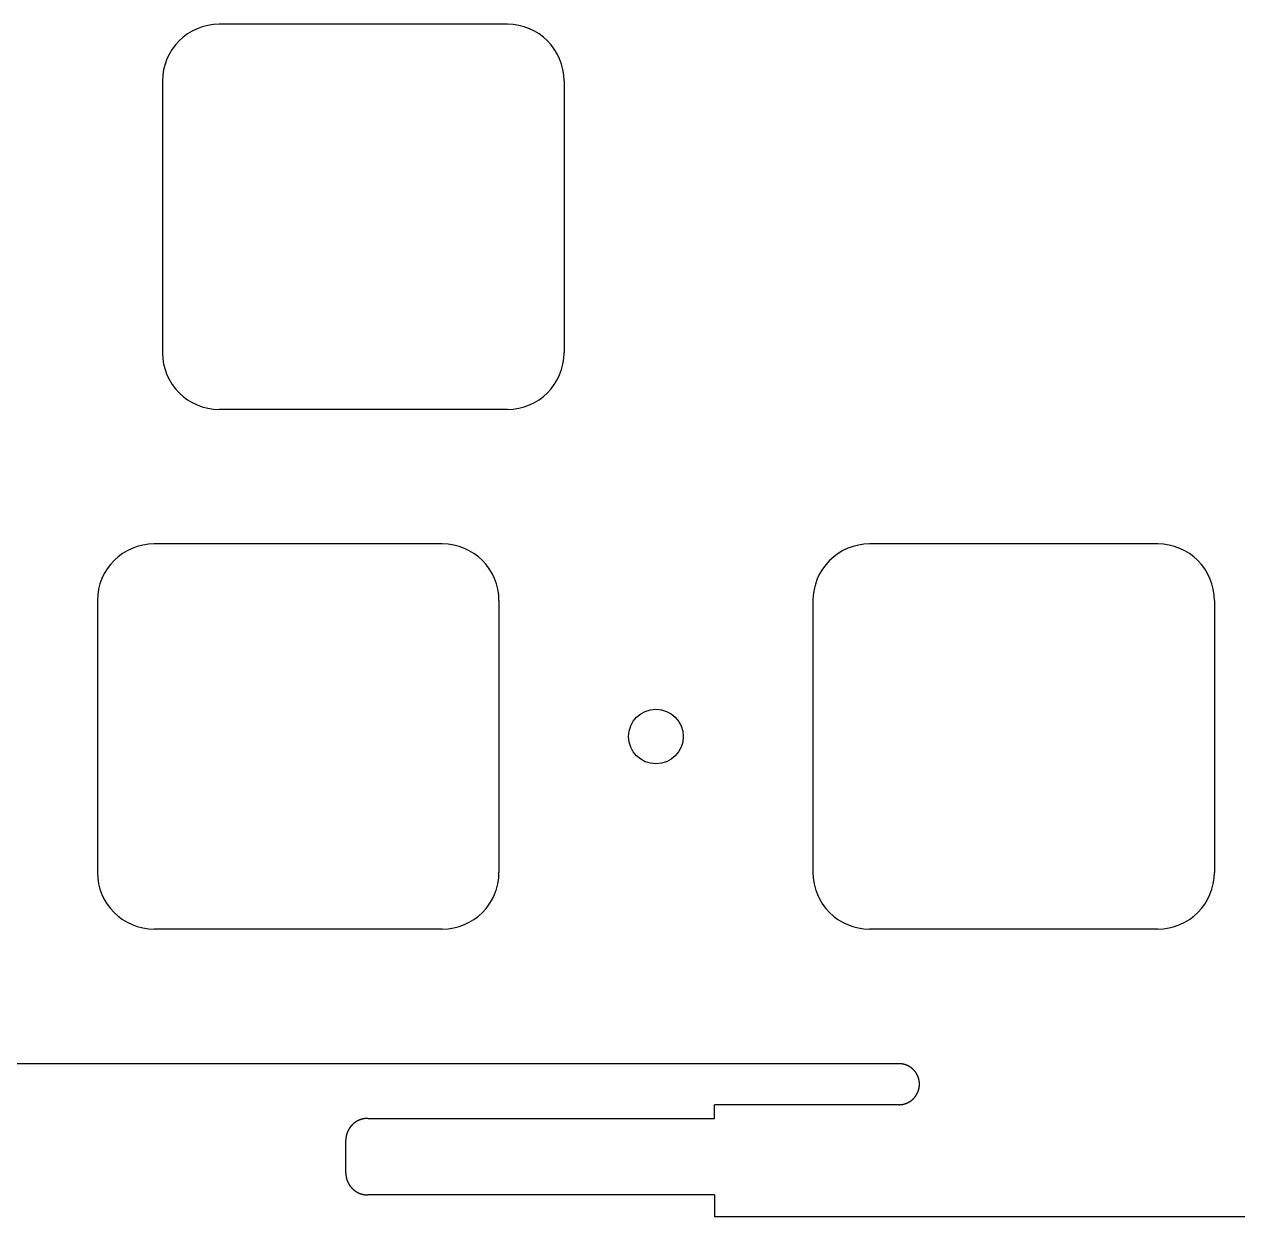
# Model space of a CAD drawing. Header units: millimetres. Extents: x -11 to 340, y -118 to 18.
# Drawn here: x 254.29 to 298.72, y -117.6 to -73.93 of the extents above; entities that cross this region are included whole.
import ezdxf

# ---------------------------------------------------------------- set-up
doc = ezdxf.new("R2010")
doc.units = ezdxf.units.MM
doc.header["$MEASUREMENT"] = 0
doc.layers.add('BLACK', color=7, linetype='CONTINUOUS')

msp = doc.modelspace()

# ---------------------------------------------------------------- linework, layer by layer
at = {"layer": 'BLACK', "linetype": 'Continuous'}
for p, q in [((271.975, -73.93355), (261.424999, -73.93355)), ((259.35, -76.00855), (259.35, -85.958551)), ((274.05, -76.00855), (274.05, -85.95855)), ((271.975, -88.03355), (261.425, -88.03355)), ((269.59375, -92.9625), (259.043749, -92.9625)), ((285.237501, -92.962502), (285.237501, -92.9625)), ((295.7875, -92.9625), (285.237501, -92.9625)), ((256.96875, -95.0375), (256.96875, -104.987501)), ((271.66875, -95.0375), (271.66875, -104.9875)), ((283.162501, -95.0375), (283.162501, -104.9875)), ((297.862501, -95.0375), (297.862501, -104.9875)), ((269.59375, -107.0625), (259.04375, -107.0625)), ((295.787501, -107.0625), (285.2375, -107.0625)), ((295.787501, -107.062501), (295.787501, -107.0625)), ((286.3125, -111.9925), (221.893425, -111.9925)), ((286.313297, -111.9925), (286.3125, -111.9925)), ((286.317214, -111.992515), (286.313297, -111.9925)), ((286.321127, -111.992549), (286.317214, -111.992515)), ((286.325039, -111.992603), (286.321127, -111.992549)), ((286.328947, -111.992677), (286.325039, -111.992603)), ((286.332854, -111.992771), (286.328947, -111.992677)), ((286.336757, -111.992885), (286.332854, -111.992771)), ((286.340659, -111.993019), (286.336757, -111.992885)), ((286.344556, -111.993173), (286.340659, -111.993019)), ((286.348454, -111.993347), (286.344556, -111.993173)), ((286.352346, -111.99354), (286.348454, -111.993347)), ((286.356237, -111.993754), (286.352346, -111.99354)), ((286.360123, -111.993988), (286.356237, -111.993754)), ((286.364009, -111.994241), (286.360123, -111.993988)), ((286.36789, -111.994514), (286.364009, -111.994241)), ((286.37177, -111.994808), (286.36789, -111.994514)), ((286.375644, -111.995121), (286.37177, -111.994808)), ((286.379518, -111.995453), (286.375644, -111.995121)), ((286.383386, -111.995806), (286.379518, -111.995453)), ((286.387253, -111.996179), (286.383386, -111.995806)), ((286.391114, -111.996571), (286.387253, -111.996179)), ((286.394975, -111.996983), (286.391114, -111.996571)), ((286.39883, -111.997415), (286.394975, -111.996983)), ((286.402683, -111.997866), (286.39883, -111.997415)), ((286.406531, -111.998338), (286.402683, -111.997866)), ((286.410378, -111.998829), (286.406531, -111.998338)), ((286.414218, -111.99934), (286.410378, -111.998829)), ((286.418058, -111.99987), (286.414218, -111.99934)), ((286.421891, -112.00042), (286.418058, -111.99987)), ((286.425722, -112.00099), (286.421891, -112.00042)), ((286.429548, -112.00158), (286.425722, -112.00099)), ((286.433371, -112.002189), (286.429548, -112.00158)), ((286.437189, -112.002818), (286.433371, -112.002189)), ((286.441004, -112.003466), (286.437189, -112.002818)), ((286.444813, -112.004134), (286.441004, -112.003466)), ((286.448621, -112.004822), (286.444813, -112.004134)), ((286.452421, -112.005529), (286.448621, -112.004822)), ((286.45622, -112.006256), (286.452421, -112.005529)), ((286.460012, -112.007002), (286.45622, -112.006256)), ((286.463801, -112.007768), (286.460012, -112.007002)), ((286.467584, -112.008553), (286.463801, -112.007768)), ((286.471365, -112.009358), (286.467584, -112.008553)), ((286.475138, -112.010182), (286.471365, -112.009358)), ((286.478909, -112.011026), (286.475138, -112.010182)), ((286.482673, -112.011889), (286.478909, -112.011026)), ((286.486434, -112.012772), (286.482673, -112.011889)), ((286.490188, -112.013674), (286.486434, -112.012772)), ((286.49394, -112.014596), (286.490188, -112.013674)), ((286.497683, -112.015536), (286.49394, -112.014596)), ((286.501424, -112.016496), (286.497683, -112.015536)), ((286.505158, -112.017476), (286.501424, -112.016496)), ((286.508888, -112.018475), (286.505158, -112.017476)), ((286.512611, -112.019492), (286.508888, -112.018475)), ((286.51633, -112.02053), (286.512611, -112.019492)), ((286.520042, -112.021586), (286.51633, -112.02053)), ((286.52375, -112.022662), (286.520042, -112.021586)), ((286.52745, -112.023757), (286.52375, -112.022662)), ((286.531147, -112.024871), (286.52745, -112.023757)), ((286.534836, -112.026004), (286.531147, -112.024871)), ((286.538521, -112.027157), (286.534836, -112.026004)), ((286.542197, -112.028328), (286.538521, -112.027157)), ((286.54587, -112.029519), (286.542197, -112.028328)), ((286.549535, -112.030728), (286.54587, -112.029519)), ((286.553195, -112.031957), (286.549535, -112.030728)), ((286.556847, -112.033204), (286.553195, -112.031957)), ((286.560494, -112.034471), (286.556847, -112.033204)), ((286.564133, -112.035756), (286.560494, -112.034471)), ((286.567768, -112.037061), (286.564133, -112.035756)), ((286.571394, -112.038384), (286.567768, -112.037061)), ((286.575015, -112.039726), (286.571394, -112.038384)), ((286.578627, -112.041087), (286.575015, -112.039726)), ((286.582234, -112.042467), (286.578627, -112.041087)), ((286.585832, -112.043865), (286.582234, -112.042467)), ((286.589426, -112.045282), (286.585832, -112.043865)), ((286.59301, -112.046718), (286.589426, -112.045282)), ((286.596588, -112.048173), (286.59301, -112.046718)), ((286.600158, -112.049646), (286.596588, -112.048173)), ((286.603722, -112.051138), (286.600158, -112.049646)), ((286.607277, -112.052648), (286.603722, -112.051138)), ((286.610826, -112.054177), (286.607277, -112.052648)), ((286.614365, -112.055724), (286.610826, -112.054177)), ((286.617899, -112.057291), (286.614365, -112.055724)), ((286.621422, -112.058875), (286.617899, -112.057291)), ((286.62494, -112.060478), (286.621422, -112.058875)), ((286.628448, -112.062098), (286.62494, -112.060478)), ((286.63195, -112.063738), (286.628448, -112.062098)), ((286.635441, -112.065395), (286.63195, -112.063738)), ((286.638926, -112.067072), (286.635441, -112.065395)), ((286.642401, -112.068765), (286.638926, -112.067072)), ((286.645869, -112.070478), (286.642401, -112.068765)), ((286.649327, -112.072208), (286.645869, -112.070478)), ((286.652778, -112.073957), (286.649327, -112.072208)), ((286.656219, -112.075723), (286.652778, -112.073957)), ((286.659653, -112.077507), (286.656219, -112.075723)), ((286.663076, -112.079309), (286.659653, -112.077507)), ((286.666491, -112.08113), (286.663076, -112.079309)), ((286.669896, -112.082967), (286.666491, -112.08113)), ((286.673293, -112.084824), (286.669896, -112.082967)), ((286.67668, -112.086697), (286.673293, -112.084824)), ((286.680058, -112.088588), (286.67668, -112.086697)), ((286.683426, -112.090497), (286.680058, -112.088588)), ((286.686786, -112.092424), (286.683426, -112.090497)), ((286.690134, -112.094368), (286.686786, -112.092424)), ((286.693474, -112.096329), (286.690134, -112.094368)), ((286.696803, -112.098308), (286.693474, -112.096329)), ((286.700124, -112.100305), (286.696803, -112.098308)), ((286.703433, -112.102318), (286.700124, -112.100305)), ((286.706733, -112.10435), (286.703433, -112.102318)), ((286.710022, -112.106398), (286.706733, -112.10435)), ((286.713302, -112.108463), (286.710022, -112.106398)), ((286.71657, -112.110546), (286.713302, -112.108463)), ((286.719829, -112.112646), (286.71657, -112.110546)), ((286.723077, -112.114762), (286.719829, -112.112646)), ((286.726314, -112.116896), (286.723077, -112.114762)), ((286.72954, -112.119046), (286.726314, -112.116896)), ((286.732756, -112.121214), (286.72954, -112.119046)), ((286.735961, -112.123398), (286.732756, -112.121214)), ((286.739155, -112.125599), (286.735961, -112.123398)), ((286.742337, -112.127816), (286.739155, -112.125599)), ((286.745509, -112.13005), (286.742337, -112.127816)), ((286.748669, -112.1323), (286.745509, -112.13005)), ((286.751818, -112.134568), (286.748669, -112.1323)), ((286.754955, -112.136851), (286.751818, -112.134568)), ((286.758081, -112.139151), (286.754955, -112.136851)), ((286.761195, -112.141467), (286.758081, -112.139151)), ((286.764297, -112.143799), (286.761195, -112.141467)), ((286.767388, -112.146148), (286.764297, -112.143799)), ((286.770467, -112.148512), (286.767388, -112.146148)), ((286.773533, -112.150893), (286.770467, -112.148512)), ((286.776588, -112.153289), (286.773533, -112.150893)), ((286.77963, -112.155701), (286.776588, -112.153289)), ((286.78266, -112.15813), (286.77963, -112.155701)), ((286.785677, -112.160573), (286.78266, -112.15813)), ((286.788683, -112.163033), (286.785677, -112.160573)), ((286.791675, -112.165508), (286.788683, -112.163033)), ((286.794655, -112.167998), (286.791675, -112.165508)), ((286.797623, -112.170504), (286.794655, -112.167998)), ((286.800577, -112.173026), (286.797623, -112.170504)), ((286.803519, -112.175562), (286.800577, -112.173026)), ((286.806447, -112.178114), (286.803519, -112.175562)), ((286.809363, -112.180681), (286.806447, -112.178114)), ((286.812265, -112.183263), (286.809363, -112.180681)), ((286.815154, -112.18586), (286.812265, -112.183263)), ((286.81803, -112.188472), (286.815154, -112.18586)), ((286.820892, -112.191099), (286.81803, -112.188472)), ((286.823741, -112.19374), (286.820892, -112.191099)), ((286.826576, -112.196397), (286.823741, -112.19374)), ((286.829398, -112.199067), (286.826576, -112.196397)), ((286.832205, -112.201753), (286.829398, -112.199067)), ((286.834999, -112.204452), (286.832205, -112.201753)), ((286.837779, -112.207166), (286.834999, -112.204452)), ((286.840545, -112.209895), (286.837779, -112.207166)), ((286.843297, -112.212637), (286.840545, -112.209895)), ((286.848758, -112.218165), (286.843297, -112.212637)), ((286.854162, -112.223748), (286.848758, -112.218165)), ((286.859508, -112.229386), (286.854162, -112.223748)), ((286.864795, -112.235078), (286.859508, -112.229386)), ((286.870022, -112.240824), (286.864795, -112.235078)), ((286.87519, -112.246624), (286.870022, -112.240824)), ((286.880298, -112.252475), (286.87519, -112.246624)), ((286.885344, -112.258379), (286.880298, -112.252475)), ((286.890329, -112.264333), (286.885344, -112.258379)), ((286.895251, -112.270337), (286.890329, -112.264333)), ((286.900111, -112.276391), (286.895251, -112.270337)), ((286.904907, -112.282494), (286.900111, -112.276391)), ((286.90964, -112.288645), (286.904907, -112.282494)), ((286.914307, -112.294843), (286.90964, -112.288645)), ((286.91891, -112.301087), (286.914307, -112.294843)), ((286.923448, -112.307378), (286.91891, -112.301087)), ((286.927919, -112.313714), (286.923448, -112.307378)), ((286.932324, -112.320094), (286.927919, -112.313714)), ((286.936662, -112.326517), (286.932324, -112.320094)), ((286.940932, -112.332984), (286.936662, -112.326517)), ((286.945134, -112.339493), (286.940932, -112.332984)), ((286.949269, -112.346044), (286.945134, -112.339493)), ((286.953334, -112.352635), (286.949269, -112.346044)), ((286.95733, -112.359266), (286.953334, -112.352635)), ((286.961256, -112.365936), (286.95733, -112.359266)), ((286.965113, -112.372645), (286.961256, -112.365936)), ((286.968899, -112.379392), (286.965113, -112.372645)), ((286.972614, -112.386176), (286.968899, -112.379392)), ((286.976257, -112.392996), (286.972614, -112.386176)), ((286.97983, -112.399852), (286.976257, -112.392996)), ((286.98333, -112.406743), (286.97983, -112.399852)), ((286.986758, -112.413668), (286.98333, -112.406743)), ((286.990114, -112.420627), (286.986758, -112.413668)), ((286.993396, -112.427618), (286.990114, -112.420627)), ((286.996606, -112.434642), (286.993396, -112.427618)), ((286.999742, -112.441697), (286.996606, -112.434642)), ((287.002804, -112.448782), (286.999742, -112.441697)), ((287.005792, -112.455898), (287.002804, -112.448782)), ((287.008706, -112.463043), (287.005792, -112.455898)), ((287.011545, -112.470217), (287.008706, -112.463043)), ((287.014309, -112.477419), (287.011545, -112.470217)), ((287.016999, -112.484648), (287.014309, -112.477419)), ((287.019612, -112.491903), (287.016999, -112.484648)), ((287.022151, -112.499185), (287.019612, -112.491903)), ((287.024613, -112.506493), (287.022151, -112.499185)), ((287.027, -112.513825), (287.024613, -112.506493)), ((287.02931, -112.521181), (287.027, -112.513825)), ((287.031545, -112.528561), (287.02931, -112.521181)), ((287.033702, -112.535964), (287.031545, -112.528561)), ((287.035783, -112.543389), (287.033702, -112.535964)), ((287.037787, -112.550836), (287.035783, -112.543389)), ((287.039714, -112.558304), (287.037787, -112.550836)), ((287.041564, -112.565792), (287.039714, -112.558304)), ((287.043336, -112.573301), (287.041564, -112.565792)), ((287.045031, -112.580829), (287.043336, -112.573301)), ((287.046648, -112.588376), (287.045031, -112.580829)), ((287.048187, -112.595941), (287.046648, -112.588376)), ((287.049649, -112.603524), (287.048187, -112.595941)), ((287.051032, -112.611124), (287.049649, -112.603524)), ((287.052337, -112.618741), (287.051032, -112.611124)), ((287.053564, -112.626375), (287.052337, -112.618741)), ((287.054713, -112.634024), (287.053564, -112.626375)), ((287.055783, -112.641688), (287.054713, -112.634024)), ((287.05566, -112.844219), (287.056171, -112.840378)), ((287.056774, -112.649367), (287.055783, -112.641688)), ((287.056171, -112.840378), (287.056662, -112.836531)), ((287.056662, -112.836531), (287.057134, -112.832684)), ((287.057687, -112.65706), (287.056774, -112.649367)), ((287.057134, -112.832684), (287.057585, -112.82883)), ((287.057585, -112.82883), (287.058017, -112.824975)), ((287.058521, -112.664768), (287.057687, -112.65706)), ((287.058017, -112.824975), (287.058429, -112.821115)), ((287.058429, -112.821115), (287.058821, -112.817253)), ((287.059275, -112.672488), (287.058521, -112.664768)), ((287.058821, -112.817253), (287.059194, -112.813386)), ((287.059194, -112.813386), (287.059547, -112.809518)), ((287.059951, -112.680221), (287.059275, -112.672488)), ((287.059547, -112.809518), (287.059879, -112.805644)), ((287.059879, -112.805644), (287.060192, -112.80177)), ((287.060548, -112.687967), (287.059951, -112.680221)), ((287.060192, -112.80177), (287.060486, -112.79789)), ((287.060486, -112.79789), (287.060759, -112.794009)), ((287.061065, -112.695725), (287.060548, -112.687967)), ((287.060759, -112.794009), (287.061012, -112.790124)), ((287.061012, -112.790124), (287.061246, -112.786237)), ((287.061503, -112.703494), (287.061065, -112.695725)), ((287.061246, -112.786237), (287.06146, -112.782346)), ((287.06146, -112.782346), (287.061653, -112.778454)), ((287.061862, -112.711275), (287.061503, -112.703494)), ((287.061653, -112.778454), (287.061827, -112.774557)), ((287.061827, -112.774557), (287.061981, -112.770659)), ((287.062141, -112.719066), (287.061862, -112.711275)), ((287.061981, -112.770659), (287.062115, -112.766757)), ((287.062115, -112.766757), (287.062229, -112.762854)), ((287.06234, -112.726868), (287.062141, -112.719066)), ((287.062229, -112.762854), (287.062323, -112.758947)), ((287.062323, -112.758947), (287.062397, -112.755039)), ((287.06246, -112.734679), (287.06234, -112.726868)), ((287.062397, -112.755039), (287.062451, -112.751127)), ((287.062451, -112.751127), (287.062485, -112.747214)), ((287.0625, -112.7425), (287.06246, -112.734679)), ((287.062485, -112.747214), (287.0625, -112.743296)), ((287.0625, -112.743296), (287.0625, -112.7425)), ((286.825614, -113.289508), (286.831253, -113.284162)), ((286.831253, -113.284162), (286.836836, -113.278758)), ((286.836836, -113.278758), (286.842363, -113.273297)), ((286.842363, -113.273297), (286.845105, -113.270545)), ((286.845105, -113.270545), (286.847834, -113.267779)), ((286.847834, -113.267779), (286.850548, -113.264999)), ((286.850548, -113.264999), (286.853248, -113.262206)), ((286.853248, -113.262206), (286.855933, -113.259398)), ((286.855933, -113.259398), (286.858604, -113.256576)), ((286.858604, -113.256576), (286.86126, -113.253741)), ((286.86126, -113.253741), (286.863901, -113.250892)), ((286.863901, -113.250892), (286.866528, -113.24803)), ((286.866528, -113.24803), (286.86914, -113.245154)), ((286.86914, -113.245154), (286.871737, -113.242265)), ((286.871737, -113.242265), (286.874319, -113.239363)), ((286.874319, -113.239363), (286.876886, -113.236448)), ((286.876886, -113.236448), (286.879438, -113.233519)), ((286.879438, -113.233519), (286.881974, -113.230577)), ((286.881974, -113.230577), (286.884496, -113.227623)), ((286.884496, -113.227623), (286.887002, -113.224656)), ((286.887002, -113.224656), (286.889492, -113.221676)), ((286.889492, -113.221676), (286.891967, -113.218683)), ((286.891967, -113.218683), (286.894427, -113.215678)), ((286.894427, -113.215678), (286.89687, -113.21266)), ((286.89687, -113.21266), (286.899299, -113.20963)), ((286.899299, -113.20963), (286.901711, -113.206588)), ((286.901711, -113.206588), (286.904107, -113.203533)), ((286.904107, -113.203533), (286.906488, -113.200467)), ((286.906488, -113.200467), (286.908852, -113.197388)), ((286.908852, -113.197388), (286.911201, -113.194298)), ((286.911201, -113.194298), (286.913533, -113.191195)), ((286.913533, -113.191195), (286.915849, -113.188081)), ((286.915849, -113.188081), (286.918149, -113.184955)), ((286.918149, -113.184955), (286.920432, -113.181818)), ((286.920432, -113.181818), (286.9227, -113.178669)), ((286.9227, -113.178669), (286.92495, -113.175509)), ((286.92495, -113.175509), (286.927184, -113.172337)), ((286.927184, -113.172337), (286.929401, -113.169155)), ((286.929401, -113.169155), (286.931603, -113.165961)), ((286.931603, -113.165961), (286.933786, -113.162757)), ((286.933786, -113.162757), (286.935954, -113.159541)), ((286.935954, -113.159541), (286.938104, -113.156315)), ((286.938104, -113.156315), (286.940238, -113.153077)), ((286.940238, -113.153077), (286.942354, -113.14983)), ((286.942354, -113.14983), (286.944454, -113.146571)), ((286.944454, -113.146571), (286.946537, -113.143302)), ((286.946537, -113.143302), (286.948602, -113.140023)), ((286.948602, -113.140023), (286.95065, -113.136734)), ((286.95065, -113.136734), (286.952682, -113.133433)), ((286.952682, -113.133433), (286.954695, -113.130124)), ((286.954695, -113.130124), (286.956692, -113.126804)), ((286.956692, -113.126804), (286.958671, -113.123475)), ((286.958671, -113.123475), (286.960632, -113.120134)), ((286.960632, -113.120134), (286.962576, -113.116786)), ((286.962576, -113.116786), (286.964503, -113.113426)), ((286.964503, -113.113426), (286.966412, -113.110059)), ((286.966412, -113.110059), (286.968303, -113.10668)), ((286.968303, -113.10668), (286.970176, -113.103294)), ((286.970176, -113.103294), (286.972033, -113.099896)), ((286.972033, -113.099896), (286.97387, -113.096491)), ((286.97387, -113.096491), (286.975691, -113.093076)), ((286.975691, -113.093076), (286.977493, -113.089653)), ((286.977493, -113.089653), (286.979277, -113.08622)), ((286.979277, -113.08622), (286.981043, -113.082779)), ((286.981043, -113.082779), (286.982792, -113.079328)), ((286.982792, -113.079328), (286.984522, -113.07587)), ((286.984522, -113.07587), (286.986235, -113.072402)), ((286.986235, -113.072402), (286.987928, -113.068927)), ((286.987928, -113.068927), (286.989605, -113.065442)), ((286.989605, -113.065442), (286.991262, -113.06195)), ((286.991262, -113.06195), (286.992902, -113.058448)), ((286.992902, -113.058448), (286.994522, -113.05494)), ((286.994522, -113.05494), (286.996125, -113.051423)), ((286.996125, -113.051423), (286.997709, -113.047899)), ((286.997709, -113.047899), (286.999276, -113.044365)), ((286.999276, -113.044365), (287.000823, -113.040826)), ((287.000823, -113.040826), (287.002352, -113.037277)), ((287.002352, -113.037277), (287.003862, -113.033722)), ((287.003862, -113.033722), (287.005354, -113.030158)), ((287.005354, -113.030158), (287.006827, -113.026589)), ((287.006827, -113.026589), (287.008282, -113.02301)), ((287.008282, -113.02301), (287.009718, -113.019426)), ((287.009718, -113.019426), (287.011135, -113.015833)), ((287.011135, -113.015833), (287.012533, -113.012234)), ((287.012533, -113.012234), (287.013913, -113.008627)), ((287.013913, -113.008627), (287.015274, -113.005015)), ((287.015274, -113.005015), (287.016616, -113.001394)), ((287.016616, -113.001394), (287.017939, -112.997768)), ((287.017939, -112.997768), (287.019244, -112.994134)), ((287.019244, -112.994134), (287.020529, -112.990495)), ((287.020529, -112.990495), (287.021796, -112.986847)), ((287.021796, -112.986847), (287.023043, -112.983195)), ((287.023043, -112.983195), (287.024272, -112.979535)), ((287.024272, -112.979535), (287.025481, -112.975871)), ((287.025481, -112.975871), (287.026672, -112.972198)), ((287.026672, -112.972198), (287.027843, -112.968521)), ((287.027843, -112.968521), (287.028996, -112.964836)), ((287.028996, -112.964836), (287.030129, -112.961148)), ((287.030129, -112.961148), (287.031243, -112.957451)), ((287.031243, -112.957451), (287.032338, -112.95375)), ((287.032338, -112.95375), (287.033414, -112.950042)), ((287.033414, -112.950042), (287.03447, -112.946331)), ((287.03447, -112.946331), (287.035508, -112.942611)), ((287.035508, -112.942611), (287.036525, -112.938888)), ((287.036525, -112.938888), (287.037524, -112.935158)), ((287.037524, -112.935158), (287.038504, -112.931425)), ((287.038504, -112.931425), (287.039464, -112.927684)), ((287.039464, -112.927684), (287.040404, -112.92394)), ((287.040404, -112.92394), (287.041326, -112.920189)), ((287.041326, -112.920189), (287.042228, -112.916435)), ((287.042228, -112.916435), (287.043111, -112.912673)), ((287.043111, -112.912673), (287.043974, -112.908909)), ((287.043974, -112.908909), (287.044818, -112.905138)), ((287.044818, -112.905138), (287.045642, -112.901365)), ((287.045642, -112.901365), (287.046447, -112.897584)), ((287.046447, -112.897584), (287.047232, -112.893802)), ((287.047232, -112.893802), (287.047998, -112.890012)), ((287.047998, -112.890012), (287.048744, -112.88622)), ((287.048744, -112.88622), (287.049471, -112.882421)), ((287.049471, -112.882421), (287.050178, -112.878621)), ((287.050178, -112.878621), (287.050866, -112.874814)), ((287.050866, -112.874814), (287.051534, -112.871005)), ((287.051534, -112.871005), (287.052182, -112.867189)), ((287.052182, -112.867189), (287.052811, -112.863372)), ((287.052811, -112.863372), (287.05342, -112.859548)), ((287.05342, -112.859548), (287.05401, -112.855723)), ((287.05401, -112.855723), (287.05458, -112.851891)), ((287.05458, -112.851891), (287.05513, -112.848058)), ((287.05513, -112.848058), (287.05566, -112.844219)), ((279.5625, -113.995029), (279.5625, -113.4925)), ((286.3125, -113.4925), (279.5625, -113.4925)), ((286.3125, -113.4925), (286.320321, -113.49246)), ((286.320321, -113.49246), (286.328132, -113.49234)), ((286.328132, -113.49234), (286.335934, -113.492141)), ((286.335934, -113.492141), (286.343725, -113.491862)), ((286.343725, -113.491862), (286.351506, -113.491503)), ((286.351506, -113.491503), (286.359275, -113.491065)), ((286.359275, -113.491065), (286.367033, -113.490548)), ((286.367033, -113.490548), (286.374779, -113.489951)), ((286.374779, -113.489951), (286.382512, -113.489275)), ((286.382512, -113.489275), (286.390233, -113.488521)), ((286.390233, -113.488521), (286.39794, -113.487687)), ((286.39794, -113.487687), (286.405633, -113.486774)), ((286.405633, -113.486774), (286.413312, -113.485783)), ((286.413312, -113.485783), (286.420976, -113.484713)), ((286.420976, -113.484713), (286.428626, -113.483564)), ((286.428626, -113.483564), (286.436259, -113.482337)), ((286.436259, -113.482337), (286.443876, -113.481032)), ((286.443876, -113.481032), (286.451476, -113.479649)), ((286.451476, -113.479649), (286.459059, -113.478187)), ((286.459059, -113.478187), (286.466625, -113.476648)), ((286.466625, -113.476648), (286.474172, -113.475031)), ((286.474172, -113.475031), (286.4817, -113.473336)), ((286.4817, -113.473336), (286.489208, -113.471564)), ((286.489208, -113.471564), (286.496697, -113.469714)), ((286.496697, -113.469714), (286.504165, -113.467787)), ((286.504165, -113.467787), (286.511612, -113.465783)), ((286.511612, -113.465783), (286.519037, -113.463702)), ((286.519037, -113.463702), (286.526439, -113.461545)), ((286.526439, -113.461545), (286.533819, -113.459311)), ((286.533819, -113.459311), (286.541176, -113.457)), ((286.541176, -113.457), (286.548508, -113.454613)), ((286.548508, -113.454613), (286.555815, -113.452151)), ((286.555815, -113.452151), (286.563097, -113.449612)), ((286.563097, -113.449612), (286.570353, -113.446999)), ((286.570353, -113.446999), (286.577582, -113.444309)), ((286.577582, -113.444309), (286.584784, -113.441545)), ((286.584784, -113.441545), (286.591957, -113.438706)), ((286.591957, -113.438706), (286.599102, -113.435792)), ((286.599102, -113.435792), (286.606218, -113.432804)), ((286.606218, -113.432804), (286.613304, -113.429742)), ((286.613304, -113.429742), (286.620359, -113.426606)), ((286.620359, -113.426606), (286.627382, -113.423397)), ((286.627382, -113.423397), (286.634373, -113.420114)), ((286.634373, -113.420114), (286.641332, -113.416758)), ((286.641332, -113.416758), (286.648257, -113.41333)), ((286.648257, -113.41333), (286.655148, -113.40983)), ((286.655148, -113.40983), (286.662004, -113.406258)), ((286.662004, -113.406258), (286.668824, -113.402614)), ((286.668824, -113.402614), (286.675608, -113.398899)), ((286.675608, -113.398899), (286.682355, -113.395113)), ((286.682355, -113.395113), (286.689064, -113.391256)), ((286.689064, -113.391256), (286.695734, -113.38733)), ((286.695734, -113.38733), (286.702366, -113.383334)), ((286.702366, -113.383334), (286.708957, -113.379269)), ((286.708957, -113.379269), (286.715507, -113.375135)), ((286.715507, -113.375135), (286.722016, -113.370932)), ((286.722016, -113.370932), (286.728483, -113.366662)), ((286.728483, -113.366662), (286.734907, -113.362324)), ((286.734907, -113.362324), (286.741287, -113.357919)), ((286.741287, -113.357919), (286.747622, -113.353448)), ((286.747622, -113.353448), (286.753913, -113.34891)), ((286.753913, -113.34891), (286.760158, -113.344308)), ((286.760158, -113.344308), (286.766356, -113.33964)), ((286.766356, -113.33964), (286.772506, -113.334907)), ((286.772506, -113.334907), (286.778609, -113.330111)), ((286.778609, -113.330111), (286.784663, -113.325252)), ((286.784663, -113.325252), (286.790667, -113.320329)), ((286.790667, -113.320329), (286.796622, -113.315344)), ((286.796622, -113.315344), (286.802525, -113.310298)), ((286.802525, -113.310298), (286.808376, -113.305191)), ((286.808376, -113.305191), (286.814176, -113.300023)), ((286.814176, -113.300023), (286.819922, -113.294795)), ((286.819922, -113.294795), (286.825614, -113.289508)), ((266.359878, -114.172603), (266.353668, -114.177676)), ((266.366138, -114.167593), (266.359878, -114.172603)), ((266.372446, -114.162647), (266.366138, -114.167593)), ((266.378803, -114.157765), (266.372446, -114.162647)), ((266.385206, -114.152947), (266.378803, -114.157765)), ((266.391657, -114.148194), (266.385206, -114.152947)), ((266.398153, -114.143507), (266.391657, -114.148194)), ((266.404694, -114.138885), (266.398153, -114.143507)), ((266.41128, -114.134331), (266.404694, -114.138885)), ((266.417909, -114.129843), (266.41128, -114.134331)), ((266.424582, -114.125422), (266.417909, -114.129843)), ((266.431297, -114.12107), (266.424582, -114.125422)), ((266.438054, -114.116785), (266.431297, -114.12107)), ((266.444851, -114.11257), (266.438054, -114.116785)), ((266.451689, -114.108423), (266.444851, -114.11257)), ((266.458566, -114.104346), (266.451689, -114.108423)), ((266.465482, -114.100339), (266.458566, -114.104346)), ((266.472436, -114.096402), (266.465482, -114.100339)), ((266.479427, -114.092536), (266.472436, -114.096402)), ((266.486455, -114.088741), (266.479427, -114.092536)), ((266.493519, -114.085017), (266.486455, -114.088741)), ((266.500618, -114.081366), (266.493519, -114.085017)), ((266.507752, -114.077786), (266.500618, -114.081366)), ((266.51492, -114.074278), (266.507752, -114.077786)), ((266.522121, -114.070844), (266.51492, -114.074278)), ((266.529354, -114.067482), (266.522121, -114.070844)), ((266.53662, -114.064194), (266.529354, -114.067482)), ((266.543916, -114.060979), (266.53662, -114.064194)), ((266.551243, -114.057838), (266.543916, -114.060979)), ((266.5586, -114.054772), (266.551243, -114.057838)), ((266.565986, -114.051779), (266.5586, -114.054772)), ((266.573401, -114.048862), (266.565986, -114.051779)), ((266.580844, -114.046019), (266.573401, -114.048862)), ((266.588314, -114.043251), (266.580844, -114.046019)), ((266.59581, -114.040559), (266.588314, -114.043251)), ((266.603333, -114.037942), (266.59581, -114.040559)), ((266.61088, -114.035401), (266.603333, -114.037942)), ((266.618453, -114.032936), (266.61088, -114.035401)), ((266.62605, -114.030547), (266.618453, -114.032936)), ((266.63367, -114.028235), (266.62605, -114.030547)), ((266.641314, -114.025999), (266.63367, -114.028235)), ((266.64898, -114.02384), (266.641314, -114.025999)), ((266.656667, -114.021757), (266.64898, -114.02384)), ((266.664376, -114.019752), (266.656667, -114.021757)), ((266.672106, -114.017824), (266.664376, -114.019752)), ((266.679856, -114.015973), (266.672106, -114.017824)), ((266.687625, -114.0142), (266.679856, -114.015973)), ((266.695414, -114.012504), (266.687625, -114.0142)), ((266.70322, -114.010886), (266.695414, -114.012504)), ((266.711045, -114.009346), (266.70322, -114.010886)), ((266.718888, -114.007884), (266.711045, -114.009346)), ((266.726747, -114.0065), (266.718888, -114.007884)), ((266.734623, -114.005194), (266.726747, -114.0065)), ((266.742515, -114.003967), (266.734623, -114.005194)), ((266.750422, -114.002818), (266.742515, -114.003967)), ((266.758345, -114.001748), (266.750422, -114.002818)), ((266.766282, -114.000756), (266.758345, -114.001748)), ((266.774233, -113.999843), (266.766282, -114.000756)), ((266.782197, -113.999009), (266.774233, -113.999843)), ((266.790175, -113.998254), (266.782197, -113.999009)), ((266.798166, -113.997578), (266.790175, -113.998254)), ((266.806169, -113.996982), (266.798166, -113.997578)), ((266.814184, -113.996464), (266.806169, -113.996982)), ((266.82221, -113.996026), (266.814184, -113.996464)), ((266.830248, -113.995667), (266.82221, -113.996026)), ((266.838296, -113.995388), (266.830248, -113.995667)), ((266.846354, -113.995189), (266.838296, -113.995388)), ((266.854422, -113.995069), (266.846354, -113.995189)), ((266.8625, -113.995029), (266.854422, -113.995069)), ((266.8625, -113.995029), (279.5625, -113.995029)), ((266.082757, -114.615353), (266.081874, -114.619245)), ((266.083659, -114.611469), (266.082757, -114.615353)), ((266.08458, -114.607587), (266.083659, -114.611469)), ((266.085521, -114.603712), (266.08458, -114.607587)), ((266.086481, -114.59984), (266.085521, -114.603712)), ((266.087461, -114.595976), (266.086481, -114.59984)), ((266.08846, -114.592114), (266.087461, -114.595976)), ((266.089478, -114.58826), (266.08846, -114.592114)), ((266.090515, -114.584409), (266.089478, -114.58826)), ((266.091572, -114.580566), (266.090515, -114.584409)), ((266.092648, -114.576726), (266.091572, -114.580566)), ((266.093743, -114.572894), (266.092648, -114.576726)), ((266.094858, -114.569065), (266.093743, -114.572894)), ((266.095991, -114.565244), (266.094858, -114.569065)), ((266.097144, -114.561427), (266.095991, -114.565244)), ((266.098316, -114.557618), (266.097144, -114.561427)), ((266.099507, -114.553813), (266.098316, -114.557618)), ((266.100717, -114.550016), (266.099507, -114.553813)), ((266.101947, -114.546222), (266.100717, -114.550016)), ((266.103195, -114.542438), (266.101947, -114.546222)), ((266.104462, -114.538657), (266.103195, -114.542438)), ((266.105748, -114.534884), (266.104462, -114.538657)), ((266.107054, -114.531116), (266.105748, -114.534884)), ((266.108378, -114.527357), (266.107054, -114.531116)), ((266.109721, -114.523602), (266.108378, -114.527357)), ((266.111083, -114.519856), (266.109721, -114.523602)), ((266.112464, -114.516114), (266.111083, -114.519856)), ((266.113864, -114.512381), (266.112464, -114.516114)), ((266.115282, -114.508654), (266.113864, -114.512381)), ((266.116719, -114.504935), (266.115282, -114.508654)), ((266.118176, -114.501221), (266.116719, -114.504935)), ((266.11965, -114.497516), (266.118176, -114.501221)), ((266.121144, -114.493817), (266.11965, -114.497516)), ((266.122656, -114.490126), (266.121144, -114.493817)), ((266.124187, -114.486441), (266.122656, -114.490126)), ((266.125736, -114.482766), (266.124187, -114.486441)), ((266.127304, -114.479096), (266.125736, -114.482766)), ((266.12889, -114.475436), (266.127304, -114.479096)), ((266.130495, -114.471781), (266.12889, -114.475436)), ((266.132118, -114.468136), (266.130495, -114.471781)), ((266.13376, -114.464497), (266.132118, -114.468136)), ((266.13542, -114.460868), (266.13376, -114.464497)), ((266.137098, -114.457245), (266.13542, -114.460868)), ((266.138795, -114.453632), (266.137098, -114.457245)), ((266.14051, -114.450026), (266.138795, -114.453632)), ((266.142243, -114.44643), (266.14051, -114.450026)), ((266.143995, -114.44284), (266.142243, -114.44643)), ((266.145764, -114.43926), (266.143995, -114.44284)), ((266.147552, -114.435687), (266.145764, -114.43926)), ((266.149357, -114.432125), (266.147552, -114.435687)), ((266.151181, -114.428569), (266.149357, -114.432125)), ((266.153022, -114.425024), (266.151181, -114.428569)), ((266.154882, -114.421487), (266.153022, -114.425024)), ((266.15676, -114.41796), (266.154882, -114.421487)), ((266.158655, -114.41444), (266.15676, -114.41796)), ((266.160568, -114.410931), (266.158655, -114.41444)), ((266.162499, -114.40743), (266.160568, -114.410931)), ((266.164448, -114.40394), (266.162499, -114.40743)), ((266.166414, -114.400457), (266.164448, -114.40394)), ((266.168398, -114.396986), (266.166414, -114.400457)), ((266.1704, -114.393523), (266.168398, -114.396986)), ((266.172418, -114.390071), (266.1704, -114.393523)), ((266.174455, -114.386627), (266.172418, -114.390071)), ((266.176509, -114.383194), (266.174455, -114.386627)), ((266.17858, -114.379771), (266.176509, -114.383194)), ((266.180668, -114.376358), (266.17858, -114.379771)), ((266.182775, -114.372954), (266.180668, -114.376358)), ((266.184897, -114.369562), (266.182775, -114.372954)), ((266.187038, -114.366179), (266.184897, -114.369562)), ((266.189195, -114.362807), (266.187038, -114.366179)), ((266.191369, -114.359445), (266.189195, -114.362807)), ((266.19356, -114.356095), (266.191369, -114.359445)), ((266.195769, -114.352754), (266.19356, -114.356095)), ((266.197994, -114.349425), (266.195769, -114.352754)), ((266.200236, -114.346105), (266.197994, -114.349425)), ((266.202495, -114.342798), (266.200236, -114.346105)), ((266.20477, -114.339501), (266.202495, -114.342798)), ((266.207062, -114.336215), (266.20477, -114.339501)), ((266.209371, -114.33294), (266.207062, -114.336215)), ((266.211696, -114.329678), (266.209371, -114.33294)), ((266.214038, -114.326425), (266.211696, -114.329678)), ((266.216396, -114.323185), (266.214038, -114.326425)), ((266.21877, -114.319956), (266.216396, -114.323185)), ((266.221161, -114.316739), (266.21877, -114.319956)), ((266.223568, -114.313534), (266.221161, -114.316739)), ((266.225991, -114.31034), (266.223568, -114.313534)), ((266.22843, -114.307158), (266.225991, -114.31034)), ((266.230885, -114.303989), (266.22843, -114.307158)), ((266.233356, -114.300831), (266.230885, -114.303989)), ((266.235843, -114.297686), (266.233356, -114.300831)), ((266.238346, -114.294552), (266.235843, -114.297686)), ((266.240864, -114.291432), (266.238346, -114.294552)), ((266.243399, -114.288323), (266.240864, -114.291432)), ((266.245948, -114.285227), (266.243399, -114.288323)), ((266.248514, -114.282144), (266.245948, -114.285227)), ((266.251094, -114.279073), (266.248514, -114.282144)), ((266.253691, -114.276015), (266.251094, -114.279073)), ((266.256302, -114.27297), (266.253691, -114.276015)), ((266.258929, -114.269938), (266.256302, -114.27297)), ((266.261571, -114.266919), (266.258929, -114.269938)), ((266.264228, -114.263913), (266.261571, -114.266919)), ((266.2669, -114.26092), (266.264228, -114.263913)), ((266.269587, -114.257941), (266.2669, -114.26092)), ((266.272289, -114.254975), (266.269587, -114.257941)), ((266.275006, -114.252022), (266.272289, -114.254975)), ((266.277738, -114.249083), (266.275006, -114.252022)), ((266.280484, -114.246158), (266.277738, -114.249083)), ((266.283244, -114.243246), (266.280484, -114.246158)), ((266.28602, -114.240348), (266.283244, -114.243246)), ((266.288809, -114.237464), (266.28602, -114.240348)), ((266.291613, -114.234593), (266.288809, -114.237464)), ((266.294432, -114.231737), (266.291613, -114.234593)), ((266.300111, -114.226067), (266.294432, -114.231737)), ((266.305846, -114.220454), (266.300111, -114.226067)), ((266.311636, -114.214899), (266.305846, -114.220454)), ((266.317482, -114.209401), (266.311636, -114.214899)), ((266.323381, -114.203963), (266.317482, -114.209401)), ((266.329334, -114.198584), (266.323381, -114.203963)), ((266.33534, -114.193266), (266.329334, -114.198584)), ((266.341398, -114.188008), (266.33534, -114.193266)), ((266.347508, -114.182811), (266.341398, -114.188008)), ((266.353668, -114.177676), (266.347508, -114.182811)), ((266.062514, -114.790256), (266.0625, -114.794301)), ((266.0625, -114.794301), (266.0625, -114.795029)), ((266.0625, -115.995029), (266.0625, -114.795029)), ((266.062548, -114.786215), (266.062514, -114.790256)), ((266.062601, -114.782174), (266.062548, -114.786215)), ((266.062675, -114.778138), (266.062601, -114.782174)), ((266.062768, -114.774102), (266.062675, -114.778138)), ((266.062882, -114.770071), (266.062768, -114.774102)), ((266.063015, -114.76604), (266.062882, -114.770071)), ((266.063169, -114.762014), (266.063015, -114.76604)), ((266.063342, -114.757988), (266.063169, -114.762014)), ((266.063536, -114.753968), (266.063342, -114.757988)), ((266.063749, -114.749948), (266.063536, -114.753968)), ((266.063982, -114.745933), (266.063749, -114.749948)), ((266.064235, -114.741918), (266.063982, -114.745933)), ((266.064508, -114.737909), (266.064235, -114.741918)), ((266.064801, -114.733901), (266.064508, -114.737909)), ((266.065113, -114.729898), (266.064801, -114.733901)), ((266.065446, -114.725895), (266.065113, -114.729898)), ((266.065798, -114.721899), (266.065446, -114.725895)), ((266.06617, -114.717903), (266.065798, -114.721899)), ((266.066562, -114.713912), (266.06617, -114.717903)), ((266.066974, -114.709923), (266.066562, -114.713912)), ((266.067405, -114.705939), (266.066974, -114.709923)), ((266.067856, -114.701957), (266.067405, -114.705939)), ((266.068327, -114.69798), (266.067856, -114.701957)), ((266.068818, -114.694004), (266.068327, -114.69798)), ((266.069328, -114.690035), (266.068818, -114.694004)), ((266.069858, -114.686066), (266.069328, -114.690035)), ((266.070408, -114.682104), (266.069858, -114.686066)), ((266.070978, -114.678143), (266.070408, -114.682104)), ((266.071567, -114.674189), (266.070978, -114.678143)), ((266.072176, -114.670235), (266.071567, -114.674189)), ((266.072804, -114.666289), (266.072176, -114.670235)), ((266.073453, -114.662344), (266.072804, -114.666289)), ((266.07412, -114.658405), (266.073453, -114.662344)), ((266.074808, -114.654468), (266.07412, -114.658405)), ((266.075515, -114.650538), (266.074808, -114.654468)), ((266.076242, -114.646609), (266.075515, -114.650538)), ((266.076987, -114.642688), (266.076242, -114.646609)), ((266.077753, -114.638768), (266.076987, -114.642688)), ((266.078538, -114.634855), (266.077753, -114.638768)), ((266.079343, -114.630945), (266.078538, -114.634855)), ((266.080167, -114.627041), (266.079343, -114.630945)), ((266.081011, -114.623139), (266.080167, -114.627041)), ((266.081874, -114.619245), (266.081011, -114.623139)), ((266.0625, -115.995029), (266.06254, -116.003107)), ((266.06254, -116.003107), (266.06266, -116.011175)), ((266.06266, -116.011175), (266.062859, -116.019233)), ((266.062859, -116.019233), (266.063138, -116.027282)), ((266.063138, -116.027282), (266.063497, -116.035319)), ((266.063497, -116.035319), (266.063935, -116.043345)), ((266.063935, -116.043345), (266.064453, -116.05136)), ((266.064453, -116.05136), (266.065049, -116.059363)), ((266.065049, -116.059363), (266.065725, -116.067354)), ((266.065725, -116.067354), (266.06648, -116.075332)), ((266.06648, -116.075332), (266.067314, -116.083296)), ((266.067314, -116.083296), (266.068227, -116.091247)), ((266.068227, -116.091247), (266.069219, -116.099184)), ((266.069219, -116.099184), (266.070289, -116.107107)), ((266.070289, -116.107107), (266.071438, -116.115014)), ((266.071438, -116.115014), (266.072665, -116.122906)), ((266.072665, -116.122906), (266.073971, -116.130782)), ((266.073971, -116.130782), (266.075355, -116.138641)), ((266.075355, -116.138641), (266.076817, -116.146484)), ((266.076817, -116.146484), (266.078357, -116.154309)), ((266.078357, -116.154309), (266.079975, -116.162116)), ((266.079975, -116.162116), (266.081671, -116.169904)), ((266.081671, -116.169904), (266.083444, -116.177674)), ((266.083444, -116.177674), (266.085295, -116.185423)), ((266.085295, -116.185423), (266.087223, -116.193153)), ((266.087223, -116.193153), (266.089228, -116.200862)), ((266.089228, -116.200862), (266.091311, -116.20855)), ((266.091311, -116.20855), (266.09347, -116.216215)), ((266.09347, -116.216215), (266.095706, -116.223859)), ((266.095706, -116.223859), (266.098018, -116.231479)), ((266.098018, -116.231479), (266.100407, -116.239076)), ((266.100407, -116.239076), (266.102872, -116.246649)), ((266.102872, -116.246649), (266.105413, -116.254197)), ((266.105413, -116.254197), (266.10803, -116.261719)), ((266.10803, -116.261719), (266.110722, -116.269216)), ((266.110722, -116.269216), (266.11349, -116.276686)), ((266.11349, -116.276686), (266.116333, -116.284128)), ((266.116333, -116.284128), (266.11925, -116.291543)), ((266.11925, -116.291543), (266.122243, -116.298929)), ((266.122243, -116.298929), (266.125309, -116.306286)), ((266.125309, -116.306286), (266.12845, -116.313613)), ((266.12845, -116.313613), (266.131665, -116.32091)), ((266.131665, -116.32091), (266.134953, -116.328175)), ((266.134953, -116.328175), (266.138315, -116.335408)), ((266.138315, -116.335408), (266.141749, -116.342609)), ((266.141749, -116.342609), (266.145257, -116.349777)), ((266.145257, -116.349777), (266.148837, -116.356911)), ((266.148837, -116.356911), (266.152488, -116.36401)), ((266.152488, -116.36401), (266.156212, -116.371074)), ((266.156212, -116.371074), (266.160007, -116.378102)), ((266.160007, -116.378102), (266.163873, -116.385094)), ((266.163873, -116.385094), (266.16781, -116.392048)), ((266.16781, -116.392048), (266.171817, -116.398964)), ((266.171817, -116.398964), (266.175894, -116.405841)), ((266.175894, -116.405841), (266.18004, -116.412678)), ((266.18004, -116.412678), (266.184256, -116.419476)), ((266.184256, -116.419476), (266.18854, -116.426232)), ((266.18854, -116.426232), (266.192893, -116.432947)), ((266.192893, -116.432947), (266.197314, -116.43962)), ((266.197314, -116.43962), (266.201801, -116.446249)), ((266.201801, -116.446249), (266.206356, -116.452835)), ((266.206356, -116.452835), (266.210978, -116.459376)), ((266.210978, -116.459376), (266.215665, -116.465873)), ((266.215665, -116.465873), (266.220418, -116.472323)), ((266.220418, -116.472323), (266.225236, -116.478726)), ((266.225236, -116.478726), (266.230118, -116.485083)), ((266.230118, -116.485083), (266.235064, -116.491391)), ((266.235064, -116.491391), (266.240074, -116.497651)), ((266.240074, -116.497651), (266.245147, -116.503861)), ((266.245147, -116.503861), (266.250282, -116.510021)), ((266.250282, -116.510021), (266.255478, -116.516131)), ((266.255478, -116.516131), (266.260736, -116.522189)), ((266.260736, -116.522189), (266.266055, -116.528195)), ((266.266055, -116.528195), (266.271434, -116.534148)), ((266.271434, -116.534148), (266.276872, -116.540047)), ((266.276872, -116.540047), (266.282369, -116.545893)), ((266.282369, -116.545893), (266.287925, -116.551683)), ((266.287925, -116.551683), (266.293538, -116.557418)), ((266.293538, -116.557418), (266.299208, -116.563097)), ((266.299208, -116.563097), (266.302064, -116.565916)), ((266.302064, -116.565916), (266.304934, -116.56872)), ((266.304934, -116.56872), (266.307818, -116.571509)), ((266.307818, -116.571509), (266.310717, -116.574285)), ((266.310717, -116.574285), (266.313628, -116.577045)), ((266.313628, -116.577045), (266.316554, -116.579792)), ((266.316554, -116.579792), (266.319493, -116.582523)), ((266.319493, -116.582523), (266.322446, -116.58524)), ((266.322446, -116.58524), (266.325412, -116.587942)), ((266.325412, -116.587942), (266.328391, -116.590629)), ((266.328391, -116.590629), (266.331384, -116.593301)), ((266.331384, -116.593301), (266.33439, -116.595958)), ((266.33439, -116.595958), (266.337409, -116.5986)), ((266.337409, -116.5986), (266.340441, -116.601227)), ((266.340441, -116.601227), (266.343486, -116.603838)), ((266.343486, -116.603838), (266.346544, -116.606435)), ((266.346544, -116.606435), (266.349614, -116.609015)), ((266.349614, -116.609015), (266.352698, -116.611581)), ((266.352698, -116.611581), (266.355794, -116.61413)), ((266.355794, -116.61413), (266.358902, -116.616665)), ((266.358902, -116.616665), (266.362023, -116.619183)), ((266.362023, -116.619183), (266.365156, -116.621686)), ((266.365156, -116.621686), (266.368302, -116.624173)), ((266.368302, -116.624173), (266.371459, -116.626644)), ((266.371459, -116.626644), (266.374629, -116.629099)), ((266.374629, -116.629099), (266.377811, -116.631538)), ((266.377811, -116.631538), (266.381004, -116.633961)), ((266.381004, -116.633961), (266.38421, -116.636368)), ((266.38421, -116.636368), (266.387427, -116.638759)), ((266.387427, -116.638759), (266.390656, -116.641133)), ((266.390656, -116.641133), (266.393896, -116.643491)), ((266.393896, -116.643491), (266.397148, -116.645833)), ((266.397148, -116.645833), (266.400411, -116.648158)), ((266.400411, -116.648158), (266.403686, -116.650467)), ((266.403686, -116.650467), (266.406971, -116.652759)), ((266.406971, -116.652759), (266.410269, -116.655035)), ((266.410269, -116.655035), (266.413576, -116.657293)), ((266.413576, -116.657293), (266.416895, -116.659535)), ((266.416895, -116.659535), (266.420224, -116.66176)), ((266.420224, -116.66176), (266.423565, -116.663969)), ((266.423565, -116.663969), (266.426916, -116.66616)), ((266.426916, -116.66616), (266.430278, -116.668334)), ((266.430278, -116.668334), (266.43365, -116.670491)), ((266.43365, -116.670491), (266.437033, -116.672632)), ((266.437033, -116.672632), (266.440425, -116.674754)), ((266.440425, -116.674754), (266.443829, -116.676861)), ((266.443829, -116.676861), (266.447241, -116.678949)), ((266.447241, -116.678949), (266.450665, -116.68102)), ((266.450665, -116.68102), (266.454098, -116.683074)), ((266.454098, -116.683074), (266.457541, -116.685111)), ((266.457541, -116.685111), (266.460993, -116.687129)), ((266.460993, -116.687129), (266.464457, -116.689131)), ((266.464457, -116.689131), (266.467928, -116.691115)), ((266.467928, -116.691115), (266.47141, -116.693081)), ((266.47141, -116.693081), (266.474901, -116.69503)), ((266.474901, -116.69503), (266.478402, -116.696961)), ((266.478402, -116.696961), (266.481911, -116.698874)), ((266.481911, -116.698874), (266.48543, -116.700769)), ((266.48543, -116.700769), (266.488957, -116.702647)), ((266.488957, -116.702647), (266.492495, -116.704507)), ((266.492495, -116.704507), (266.49604, -116.706348)), ((266.49604, -116.706348), (266.499595, -116.708172)), ((266.499595, -116.708172), (266.503158, -116.709977)), ((266.503158, -116.709977), (266.506731, -116.711765)), ((266.506731, -116.711765), (266.51031, -116.713534)), ((266.51031, -116.713534), (266.5139, -116.715286)), ((266.5139, -116.715286), (266.517497, -116.717019)), ((266.517497, -116.717019), (266.521103, -116.718734)), ((266.521103, -116.718734), (266.524716, -116.720431)), ((266.524716, -116.720431), (266.528339, -116.722109)), ((266.528339, -116.722109), (266.531968, -116.723769)), ((266.531968, -116.723769), (266.535607, -116.725411)), ((266.535607, -116.725411), (266.539252, -116.727034)), ((266.539252, -116.727034), (266.542906, -116.728639)), ((266.542906, -116.728639), (266.546567, -116.730225)), ((266.546567, -116.730225), (266.550236, -116.731793)), ((266.550236, -116.731793), (266.553912, -116.733342)), ((266.553912, -116.733342), (266.557597, -116.734873)), ((266.557597, -116.734873), (266.561287, -116.736385)), ((266.561287, -116.736385), (266.564987, -116.737879)), ((266.564987, -116.737879), (266.568691, -116.739353)), ((266.568691, -116.739353), (266.572405, -116.74081)), ((266.572405, -116.74081), (266.576124, -116.742247)), ((266.576124, -116.742247), (266.579852, -116.743665)), ((266.579852, -116.743665), (266.583585, -116.745065)), ((266.583585, -116.745065), (266.587326, -116.746446)), ((266.587326, -116.746446), (266.591073, -116.747808)), ((266.591073, -116.747808), (266.594828, -116.749151)), ((266.594828, -116.749151), (266.598587, -116.750475)), ((266.598587, -116.750475), (266.602355, -116.751781)), ((266.602355, -116.751781), (266.606127, -116.753067)), ((266.606127, -116.753067), (266.609908, -116.754334)), ((266.609908, -116.754334), (266.613693, -116.755582)), ((266.613693, -116.755582), (266.617486, -116.756812)), ((266.617486, -116.756812), (266.621283, -116.758022)), ((266.621283, -116.758022), (266.625089, -116.759213)), ((266.625089, -116.759213), (266.628898, -116.760385)), ((266.628898, -116.760385), (266.632715, -116.761538)), ((266.632715, -116.761538), (266.636536, -116.762671)), ((266.636536, -116.762671), (266.640365, -116.763786)), ((266.640365, -116.763786), (266.644197, -116.764881)), ((266.644197, -116.764881), (266.648037, -116.765957)), ((266.648037, -116.765957), (266.65188, -116.767014)), ((266.65188, -116.767014), (266.655731, -116.768051)), ((266.655731, -116.768051), (266.659585, -116.769069)), ((266.659585, -116.769069), (266.663446, -116.770068)), ((266.663446, -116.770068), (266.667311, -116.771048)), ((266.667311, -116.771048), (266.671183, -116.772008)), ((266.671183, -116.772008), (266.675057, -116.772949)), ((266.675057, -116.772949), (266.678939, -116.77387)), ((266.678939, -116.77387), (266.682824, -116.774772)), ((266.682824, -116.774772), (266.686716, -116.775655)), ((266.686716, -116.775655), (266.69061, -116.776518)), ((266.69061, -116.776518), (266.694512, -116.777362)), ((266.694512, -116.777362), (266.698415, -116.778186)), ((266.698415, -116.778186), (266.702326, -116.778991)), ((266.702326, -116.778991), (266.706239, -116.779776)), ((266.706239, -116.779776), (266.710158, -116.780542)), ((266.710158, -116.780542), (266.71408, -116.781287)), ((266.71408, -116.781287), (266.718008, -116.782014)), ((266.718008, -116.782014), (266.721939, -116.782721)), ((266.721939, -116.782721), (266.725876, -116.783409)), ((266.725876, -116.783409), (266.729814, -116.784076)), ((266.729814, -116.784076), (266.733759, -116.784725)), ((266.733759, -116.784725), (266.737706, -116.785353)), ((266.737706, -116.785353), (266.741659, -116.785962)), ((266.741659, -116.785962), (266.745614, -116.786551)), ((266.745614, -116.786551), (266.749575, -116.787121)), ((266.749575, -116.787121), (266.753537, -116.787671)), ((266.753537, -116.787671), (266.757505, -116.788201)), ((266.757505, -116.788201), (266.761475, -116.788711)), ((266.761475, -116.788711), (266.765451, -116.789202)), ((266.765451, -116.789202), (266.769427, -116.789673)), ((266.769427, -116.789673), (266.77341, -116.790124)), ((266.77341, -116.790124), (266.777394, -116.790555)), ((266.777394, -116.790555), (266.781383, -116.790967)), ((266.781383, -116.790967), (266.785373, -116.791359)), ((266.785373, -116.791359), (266.789369, -116.791731)), ((266.789369, -116.791731), (266.793366, -116.792083)), ((266.793366, -116.792083), (266.797369, -116.792416)), ((266.797369, -116.792416), (266.801372, -116.792728)), ((266.801372, -116.792728), (266.80538, -116.793021)), ((266.80538, -116.793021), (266.809389, -116.793294)), ((266.809389, -116.793294), (266.813404, -116.793547)), ((266.813404, -116.793547), (266.817419, -116.79378)), ((266.817419, -116.79378), (266.821439, -116.793993)), ((266.821439, -116.793993), (266.825459, -116.794187)), ((266.825459, -116.794187), (266.829485, -116.79436)), ((266.829485, -116.79436), (266.833511, -116.794514)), ((266.833511, -116.794514), (266.837542, -116.794647)), ((266.837542, -116.794647), (266.841573, -116.794761)), ((266.841573, -116.794761), (266.845609, -116.794854)), ((266.845609, -116.794854), (266.849645, -116.794928)), ((266.849645, -116.794928), (266.853686, -116.794981)), ((266.853686, -116.794981), (266.857727, -116.795015)), ((266.857727, -116.795015), (266.861772, -116.795029)), ((266.861772, -116.795029), (266.8625, -116.795029)), ((279.5625, -116.795029), (266.8625, -116.795029)), ((279.5625, -116.795029), (279.5625, -117.595029)), ((309.5625, -117.595029), (279.5625, -117.595029))]:
    msp.add_line(p, q, dxfattribs=at)
at = {"layer": 'BLACK'}
msp.add_circle((277.415625, -100.0125), 1, dxfattribs=at)
for centre, radius, start, end in [((261.425004, -76.008554), 2.075004, 90.0001381, 179.9998896), ((271.975, -76.00855), 2.075, 0, 90), ((261.425002, -85.958548), 2.075002, 180.0000828, 269.9999448), ((271.975, -85.95855), 2.075, 270, 0), ((259.043754, -95.037504), 2.075004, 90.0001381, 179.9998896), ((269.59375, -95.0375), 2.075, 0, 90), ((285.2375, -95.0375), 2.074999, 89.9999724, 180), ((295.7875, -95.0375), 2.075, 0, 90), ((259.043752, -104.987498), 2.075002, 180.0000828, 269.9999448), ((269.59375, -104.9875), 2.075, 270, 0), ((285.2375, -104.9875), 2.075, 180, 270), ((295.7875, -104.9875), 2.075001, 270.0000276, 0)]:
    msp.add_arc(centre, radius, start, end, dxfattribs=at)

doc.saveas('drawing.dxf')
